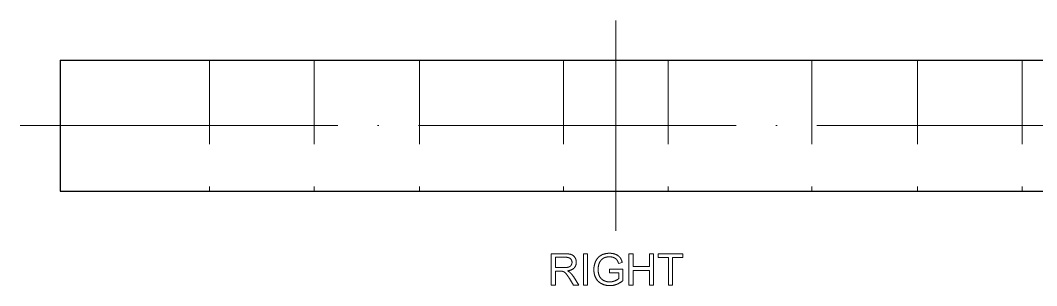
# Model space of a CAD drawing. Header units: millimetres. Extents: x -205 to 205, y -139 to 139.
# Drawn here: x -10 to 66.8, y -31.1 to -11.1 of the extents above; entities that cross this region are included whole.
import ezdxf

# ---------------------------------------------------------------- set-up
doc = ezdxf.new("R2010")
doc.units = ezdxf.units.MM
doc.linetypes.add('ACAD_ISO04W100', pattern=[30, 24, -3, 0, -3])
doc.linetypes.add('HIDDEN', pattern=[9.525, 6.35, -3.175])
for name, color, linetype, lineweight in [('center', 7, 'ACAD_ISO04W100', 13), ('dimensions', 7, 'Continuous', 18), ('hidden', 7, 'HIDDEN', 18), ('visible', 7, 'Continuous', 30)]:
    doc.layers.add(name, color=color, linetype=linetype, lineweight=lineweight)

msp = doc.modelspace()

# ---------------------------------------------------------------- linework, layer by layer
at = {"layer": 'center'}
for p, q in [((35, -26.941), (35, -11.059)), ((-10, -19), (80, -19))]:
    msp.add_line(p, q, dxfattribs=at)
at = {"layer": 'dimensions'}
for p, q in [((30.127, -28.669), (30.127, -31.031)), ((31.174, -28.669), (30.127, -28.669)), ((30.439, -29.712), (30.439, -28.93)), ((30.439, -28.93), (31.187, -28.93)), ((32.558, -28.669), (32.558, -31.031)), ((32.871, -28.669), (32.558, -28.669)), ((32.871, -31.031), (32.871, -28.669)), ((35.998, -28.669), (35.998, -31.031)), ((36.311, -28.669), (35.998, -28.669)), ((36.311, -29.639), (36.311, -28.669)), ((37.539, -28.669), (37.539, -29.639)), ((37.851, -28.669), (37.539, -28.669)), ((37.851, -31.031), (37.851, -28.669)), ((38.194, -28.669), (38.194, -28.948)), ((40.067, -28.669), (38.194, -28.669)), ((38.194, -28.948), (38.973, -28.948)), ((38.973, -28.948), (38.973, -31.031)), ((39.285, -28.948), (40.067, -28.948)), ((39.285, -31.031), (39.285, -28.948)), ((40.067, -28.948), (40.067, -28.669)), ((31.111, -29.712), (30.439, -29.712)), ((35.528, -29.826), (34.527, -29.828)), ((34.527, -29.828), (34.527, -30.105)), ((35.21, -29.407), (35.492, -29.33)), ((35.528, -30.703), (35.528, -29.826)), ((37.539, -29.639), (36.311, -29.639)), ((36.311, -29.918), (37.539, -29.918)), ((36.311, -31.031), (36.311, -29.918)), ((37.539, -29.918), (37.539, -31.031)), ((30.439, -29.982), (30.802, -29.982)), ((30.439, -31.031), (30.439, -29.982)), ((31.503, -30.54), (31.815, -31.031)), ((32.208, -31.031), (31.797, -30.388)), ((34.527, -30.105), (35.222, -30.105)), ((35.222, -30.105), (35.222, -30.545)), ((30.127, -31.031), (30.439, -31.031)), ((31.815, -31.031), (32.208, -31.031)), ((32.558, -31.031), (32.871, -31.031)), ((35.998, -31.031), (36.311, -31.031)), ((37.539, -31.031), (37.851, -31.031)), ((38.973, -31.031), (39.285, -31.031))]:
    msp.add_line(p, q, dxfattribs=at)
for points in [[(31.174, -28.669), (31.49, -28.669), (31.654, -28.733)], [(31.571, -29.038), (31.449, -28.93), (31.187, -28.93)], [(31.693, -29.314), (31.693, -29.146), (31.571, -29.038)], [(31.654, -28.733), (31.818, -28.796), (31.917, -28.957)], [(31.917, -28.957), (32.015, -29.119), (32.015, -29.314)], [(33.487, -29.218), (33.631, -28.919), (33.902, -28.774)], [(33.904, -29.133), (33.808, -29.239), (33.755, -29.367)], [(33.902, -28.774), (34.173, -28.629), (34.525, -28.629)], [(34.156, -28.961), (34, -29.027), (33.904, -29.133)], [(34.527, -28.896), (34.313, -28.896), (34.156, -28.961)], [(34.525, -28.629), (34.782, -28.629), (34.989, -28.712)], [(34.853, -28.958), (34.706, -28.896), (34.527, -28.896)], [(35.078, -29.123), (34.999, -29.02), (34.853, -28.958)], [(34.989, -28.712), (35.196, -28.795), (35.313, -28.943)], [(35.21, -29.407), (35.157, -29.227), (35.078, -29.123)], [(35.313, -28.943), (35.431, -29.091), (35.492, -29.33)], [(31.111, -29.712), (31.325, -29.712), (31.446, -29.667)], [(31.852, -29.737), (31.69, -29.91), (31.35, -29.956)], [(31.446, -29.667), (31.567, -29.623), (31.63, -29.525)], [(31.63, -29.525), (31.693, -29.428), (31.693, -29.314)], [(32.015, -29.314), (32.015, -29.565), (31.852, -29.737)], [(33.343, -29.861), (33.343, -29.517), (33.487, -29.218)], [(33.488, -30.491), (33.343, -30.209), (33.343, -29.861)], [(33.755, -29.367), (33.665, -29.586), (33.665, -29.842)], [(33.665, -29.842), (33.665, -30.158), (33.774, -30.371)], [(30.976, -29.994), (30.923, -29.982), (30.802, -29.982)], [(31.118, -30.056), (31.048, -30.011), (30.976, -29.994)], [(31.277, -30.214), (31.188, -30.102), (31.118, -30.056)], [(31.503, -30.54), (31.366, -30.327), (31.277, -30.214)], [(31.35, -29.956), (31.474, -30.016), (31.538, -30.074)], [(31.538, -30.074), (31.675, -30.2), (31.797, -30.388)], [(33.917, -30.922), (33.633, -30.773), (33.488, -30.491)], [(33.774, -30.371), (33.883, -30.583), (34.09, -30.686)], [(34.09, -30.686), (34.298, -30.79), (34.532, -30.79)], [(34.532, -30.79), (34.735, -30.79), (34.928, -30.711)], [(34.928, -30.711), (35.122, -30.633), (35.222, -30.545)], [(35.528, -30.703), (35.297, -30.886), (35.052, -30.979)], [(34.55, -31.072), (34.202, -31.072), (33.917, -30.922)], [(35.052, -30.979), (34.807, -31.072), (34.55, -31.072)]]:
    msp.add_open_spline(points, degree=2, dxfattribs=at)
at = {"layer": 'hidden'}
for p, q in [((4.302, -14.059), (4.302, -23.941)), ((4.302, -14.059), (4.302, -23.941)), ((12.208, -14.059), (12.208, -23.941)), ((12.208, -14.059), (12.208, -23.941)), ((20.176, -14.059), (20.176, -23.941)), ((31.047, -14.059), (31.047, -23.941)), ((31.047, -14.059), (31.047, -23.941)), ((38.953, -14.059), (38.953, -23.941)), ((38.953, -14.059), (38.953, -23.941)), ((49.824, -14.059), (49.824, -23.941)), ((57.792, -14.059), (57.792, -23.941)), ((57.792, -14.059), (57.792, -23.941)), ((65.698, -14.059), (65.698, -23.941)), ((65.698, -14.059), (65.698, -23.941))]:
    msp.add_line(p, q, dxfattribs=at)
for points in [[(77, -14.059), (75.947, -14.059), (72.841, -14.059), (67.837, -14.059), (61.187, -14.059), (53.223, -14.059), (44.346, -14.059), (35, -14.059), (25.654, -14.059), (16.777, -14.059), (8.813, -14.059), (2.163, -14.059), (-2.841, -14.059), (-5.947, -14.059), (-7, -14.059)], [(12.208, -14.059), (12.109, -14.059), (11.817, -14.059), (11.346, -14.059), (10.72, -14.059), (9.97, -14.059), (9.135, -14.059), (8.255, -14.059), (7.375, -14.059), (6.54, -14.059), (5.79, -14.059), (5.165, -14.059), (4.694, -14.059), (4.401, -14.059), (4.302, -14.059)], [(12.208, -14.059), (12.109, -14.059), (11.817, -14.059), (11.346, -14.059), (10.72, -14.059), (9.97, -14.059), (9.135, -14.059), (8.255, -14.059), (7.375, -14.059), (6.54, -14.059), (5.79, -14.059), (5.165, -14.059), (4.694, -14.059), (4.401, -14.059), (4.302, -14.059)], [(8.255, -14.059), (8.698, -14.059), (9.135, -14.059), (9.561, -14.059), (9.97, -14.059), (10.358, -14.059), (10.72, -14.059), (11.05, -14.059), (11.346, -14.059), (11.602, -14.059), (11.817, -14.059), (11.986, -14.059), (12.109, -14.059), (12.183, -14.059), (12.208, -14.059)], [(8.255, -14.059), (8.698, -14.059), (9.135, -14.059), (9.561, -14.059), (9.97, -14.059), (10.358, -14.059), (10.72, -14.059), (11.05, -14.059), (11.346, -14.059), (11.602, -14.059), (11.817, -14.059), (11.986, -14.059), (12.109, -14.059), (12.183, -14.059), (12.208, -14.059)], [(49.824, -14.059), (49.452, -14.059), (48.356, -14.059), (46.59, -14.059), (44.242, -14.059), (41.432, -14.059), (38.299, -14.059), (35, -14.059), (31.701, -14.059), (28.568, -14.059), (25.758, -14.059), (23.41, -14.059), (21.644, -14.059), (20.548, -14.059), (20.176, -14.059)], [(20.176, -14.059), (20.27, -14.059), (20.548, -14.059), (21.008, -14.059), (21.644, -14.059), (22.449, -14.059), (23.41, -14.059), (24.518, -14.059), (25.758, -14.059), (27.113, -14.059), (28.568, -14.059), (30.104, -14.059), (31.701, -14.059), (33.34, -14.059), (35, -14.059)], [(38.953, -14.059), (38.854, -14.059), (38.561, -14.059), (38.091, -14.059), (37.465, -14.059), (36.715, -14.059), (35.88, -14.059), (35, -14.059), (34.12, -14.059), (33.285, -14.059), (32.535, -14.059), (31.909, -14.059), (31.439, -14.059), (31.146, -14.059), (31.047, -14.059)], [(38.953, -14.059), (38.854, -14.059), (38.561, -14.059), (38.091, -14.059), (37.465, -14.059), (36.715, -14.059), (35.88, -14.059), (35, -14.059), (34.12, -14.059), (33.285, -14.059), (32.535, -14.059), (31.909, -14.059), (31.439, -14.059), (31.146, -14.059), (31.047, -14.059)], [(35, -14.059), (35.443, -14.059), (35.88, -14.059), (36.306, -14.059), (36.715, -14.059), (37.103, -14.059), (37.465, -14.059), (37.795, -14.059), (38.091, -14.059), (38.347, -14.059), (38.561, -14.059), (38.731, -14.059), (38.854, -14.059), (38.928, -14.059), (38.953, -14.059)], [(35, -14.059), (36.66, -14.059), (38.299, -14.059), (39.896, -14.059), (41.432, -14.059), (42.887, -14.059), (44.242, -14.059), (45.482, -14.059), (46.59, -14.059), (47.551, -14.059), (48.356, -14.059), (48.992, -14.059), (49.452, -14.059), (49.73, -14.059), (49.824, -14.059)], [(35, -14.059), (35.443, -14.059), (35.88, -14.059), (36.306, -14.059), (36.715, -14.059), (37.103, -14.059), (37.465, -14.059), (37.795, -14.059), (38.091, -14.059), (38.347, -14.059), (38.561, -14.059), (38.731, -14.059), (38.854, -14.059), (38.928, -14.059), (38.953, -14.059)], [(65.698, -14.059), (65.599, -14.059), (65.306, -14.059), (64.835, -14.059), (64.21, -14.059), (63.46, -14.059), (62.625, -14.059), (61.745, -14.059), (60.865, -14.059), (60.03, -14.059), (59.28, -14.059), (58.654, -14.059), (58.183, -14.059), (57.891, -14.059), (57.792, -14.059)], [(65.698, -14.059), (65.599, -14.059), (65.306, -14.059), (64.835, -14.059), (64.21, -14.059), (63.46, -14.059), (62.625, -14.059), (61.745, -14.059), (60.865, -14.059), (60.03, -14.059), (59.28, -14.059), (58.654, -14.059), (58.183, -14.059), (57.891, -14.059), (57.792, -14.059)], [(61.745, -14.059), (62.187, -14.059), (62.625, -14.059), (63.05, -14.059), (63.46, -14.059), (63.848, -14.059), (64.21, -14.059), (64.54, -14.059), (64.835, -14.059), (65.092, -14.059), (65.306, -14.059), (65.476, -14.059), (65.599, -14.059), (65.673, -14.059), (65.698, -14.059)], [(61.745, -14.059), (62.187, -14.059), (62.625, -14.059), (63.05, -14.059), (63.46, -14.059), (63.848, -14.059), (64.21, -14.059), (64.54, -14.059), (64.835, -14.059), (65.092, -14.059), (65.306, -14.059), (65.476, -14.059), (65.599, -14.059), (65.673, -14.059), (65.698, -14.059)], [(77, -23.941), (75.947, -23.941), (72.841, -23.941), (67.837, -23.941), (61.187, -23.941), (53.223, -23.941), (44.346, -23.941), (35, -23.941), (25.654, -23.941), (16.777, -23.941), (8.813, -23.941), (2.163, -23.941), (-2.841, -23.941), (-5.947, -23.941), (-7, -23.941)], [(12.208, -23.941), (12.109, -23.941), (11.817, -23.941), (11.346, -23.941), (10.72, -23.941), (9.97, -23.941), (9.135, -23.941), (8.255, -23.941), (7.375, -23.941), (6.54, -23.941), (5.79, -23.941), (5.165, -23.941), (4.694, -23.941), (4.401, -23.941), (4.302, -23.941)], [(12.208, -23.941), (12.109, -23.941), (11.817, -23.941), (11.346, -23.941), (10.72, -23.941), (9.97, -23.941), (9.135, -23.941), (8.255, -23.941), (7.375, -23.941), (6.54, -23.941), (5.79, -23.941), (5.165, -23.941), (4.694, -23.941), (4.401, -23.941), (4.302, -23.941)], [(8.255, -23.941), (8.698, -23.941), (9.135, -23.941), (9.561, -23.941), (9.97, -23.941), (10.358, -23.941), (10.72, -23.941), (11.05, -23.941), (11.346, -23.941), (11.602, -23.941), (11.817, -23.941), (11.986, -23.941), (12.109, -23.941), (12.183, -23.941), (12.208, -23.941)], [(8.255, -23.941), (8.698, -23.941), (9.135, -23.941), (9.561, -23.941), (9.97, -23.941), (10.358, -23.941), (10.72, -23.941), (11.05, -23.941), (11.346, -23.941), (11.602, -23.941), (11.817, -23.941), (11.986, -23.941), (12.109, -23.941), (12.183, -23.941), (12.208, -23.941)], [(49.824, -23.941), (49.452, -23.941), (48.356, -23.941), (46.59, -23.941), (44.242, -23.941), (41.432, -23.941), (38.299, -23.941), (35, -23.941), (31.701, -23.941), (28.568, -23.941), (25.758, -23.941), (23.41, -23.941), (21.644, -23.941), (20.548, -23.941), (20.176, -23.941)], [(20.176, -23.941), (20.27, -23.941), (20.548, -23.941), (21.008, -23.941), (21.644, -23.941), (22.449, -23.941), (23.41, -23.941), (24.518, -23.941), (25.758, -23.941), (27.113, -23.941), (28.568, -23.941), (30.104, -23.941), (31.701, -23.941), (33.34, -23.941), (35, -23.941)], [(38.953, -23.941), (38.854, -23.941), (38.561, -23.941), (38.091, -23.941), (37.465, -23.941), (36.715, -23.941), (35.88, -23.941), (35, -23.941), (34.12, -23.941), (33.285, -23.941), (32.535, -23.941), (31.909, -23.941), (31.439, -23.941), (31.146, -23.941), (31.047, -23.941)], [(38.953, -23.941), (38.854, -23.941), (38.561, -23.941), (38.091, -23.941), (37.465, -23.941), (36.715, -23.941), (35.88, -23.941), (35, -23.941), (34.12, -23.941), (33.285, -23.941), (32.535, -23.941), (31.909, -23.941), (31.439, -23.941), (31.146, -23.941), (31.047, -23.941)], [(35, -23.941), (35.443, -23.941), (35.88, -23.941), (36.306, -23.941), (36.715, -23.941), (37.103, -23.941), (37.465, -23.941), (37.795, -23.941), (38.091, -23.941), (38.347, -23.941), (38.561, -23.941), (38.731, -23.941), (38.854, -23.941), (38.928, -23.941), (38.953, -23.941)], [(35, -23.941), (36.66, -23.941), (38.299, -23.941), (39.896, -23.941), (41.432, -23.941), (42.887, -23.941), (44.242, -23.941), (45.482, -23.941), (46.59, -23.941), (47.551, -23.941), (48.356, -23.941), (48.992, -23.941), (49.452, -23.941), (49.73, -23.941), (49.824, -23.941)], [(35, -23.941), (35.443, -23.941), (35.88, -23.941), (36.306, -23.941), (36.715, -23.941), (37.103, -23.941), (37.465, -23.941), (37.795, -23.941), (38.091, -23.941), (38.347, -23.941), (38.561, -23.941), (38.731, -23.941), (38.854, -23.941), (38.928, -23.941), (38.953, -23.941)], [(65.698, -23.941), (65.599, -23.941), (65.306, -23.941), (64.835, -23.941), (64.21, -23.941), (63.46, -23.941), (62.625, -23.941), (61.745, -23.941), (60.865, -23.941), (60.03, -23.941), (59.28, -23.941), (58.654, -23.941), (58.183, -23.941), (57.891, -23.941), (57.792, -23.941)], [(65.698, -23.941), (65.599, -23.941), (65.306, -23.941), (64.835, -23.941), (64.21, -23.941), (63.46, -23.941), (62.625, -23.941), (61.745, -23.941), (60.865, -23.941), (60.03, -23.941), (59.28, -23.941), (58.654, -23.941), (58.183, -23.941), (57.891, -23.941), (57.792, -23.941)], [(61.745, -23.941), (62.187, -23.941), (62.625, -23.941), (63.05, -23.941), (63.46, -23.941), (63.848, -23.941), (64.21, -23.941), (64.54, -23.941), (64.835, -23.941), (65.092, -23.941), (65.306, -23.941), (65.476, -23.941), (65.599, -23.941), (65.673, -23.941), (65.698, -23.941)], [(61.745, -23.941), (62.187, -23.941), (62.625, -23.941), (63.05, -23.941), (63.46, -23.941), (63.848, -23.941), (64.21, -23.941), (64.54, -23.941), (64.835, -23.941), (65.092, -23.941), (65.306, -23.941), (65.476, -23.941), (65.599, -23.941), (65.673, -23.941), (65.698, -23.941)]]:
    msp.add_open_spline(points, degree=1, dxfattribs=at)
for points in [[(4.302, -14.059), (4.315, -14.059), (4.327, -14.059), (4.364, -14.059), (4.401, -14.059), (4.463, -14.059), (4.524, -14.059), (4.609, -14.059), (4.694, -14.059), (4.801, -14.059), (4.908, -14.059), (5.036, -14.059), (5.165, -14.059), (5.312, -14.059), (5.46, -14.059), (5.625, -14.059), (5.79, -14.059), (5.971, -14.059), (6.152, -14.059), (6.346, -14.059), (6.54, -14.059), (6.745, -14.059), (6.95, -14.059), (7.163, -14.059), (7.375, -14.059), (7.811, -14.059), (8.255, -14.059)], [(4.302, -14.059), (4.315, -14.059), (4.327, -14.059), (4.364, -14.059), (4.401, -14.059), (4.463, -14.059), (4.524, -14.059), (4.609, -14.059), (4.694, -14.059), (4.801, -14.059), (4.908, -14.059), (5.036, -14.059), (5.165, -14.059), (5.312, -14.059), (5.46, -14.059), (5.625, -14.059), (5.79, -14.059), (5.971, -14.059), (6.152, -14.059), (6.346, -14.059), (6.54, -14.059), (6.745, -14.059), (6.95, -14.059), (7.163, -14.059), (7.375, -14.059), (7.811, -14.059), (8.255, -14.059)], [(31.047, -14.059), (31.059, -14.059), (31.072, -14.059), (31.109, -14.059), (31.146, -14.059), (31.208, -14.059), (31.269, -14.059), (31.354, -14.059), (31.439, -14.059), (31.546, -14.059), (31.653, -14.059), (31.781, -14.059), (31.909, -14.059), (32.057, -14.059), (32.205, -14.059), (32.37, -14.059), (32.535, -14.059), (32.716, -14.059), (32.897, -14.059), (33.091, -14.059), (33.285, -14.059), (33.49, -14.059), (33.694, -14.059), (33.907, -14.059), (34.12, -14.059), (34.556, -14.059), (35, -14.059)], [(31.047, -14.059), (31.059, -14.059), (31.072, -14.059), (31.109, -14.059), (31.146, -14.059), (31.208, -14.059), (31.269, -14.059), (31.354, -14.059), (31.439, -14.059), (31.546, -14.059), (31.653, -14.059), (31.781, -14.059), (31.909, -14.059), (32.057, -14.059), (32.205, -14.059), (32.37, -14.059), (32.535, -14.059), (32.716, -14.059), (32.897, -14.059), (33.091, -14.059), (33.285, -14.059), (33.49, -14.059), (33.694, -14.059), (33.907, -14.059), (34.12, -14.059), (34.556, -14.059), (35, -14.059)], [(57.792, -14.059), (57.804, -14.059), (57.817, -14.059), (57.854, -14.059), (57.891, -14.059), (57.952, -14.059), (58.014, -14.059), (58.099, -14.059), (58.183, -14.059), (58.291, -14.059), (58.398, -14.059), (58.526, -14.059), (58.654, -14.059), (58.802, -14.059), (58.95, -14.059), (59.115, -14.059), (59.28, -14.059), (59.461, -14.059), (59.642, -14.059), (59.836, -14.059), (60.03, -14.059), (60.235, -14.059), (60.439, -14.059), (60.652, -14.059), (60.865, -14.059), (61.301, -14.059), (61.745, -14.059)], [(57.792, -14.059), (57.804, -14.059), (57.817, -14.059), (57.854, -14.059), (57.891, -14.059), (57.952, -14.059), (58.014, -14.059), (58.099, -14.059), (58.183, -14.059), (58.291, -14.059), (58.398, -14.059), (58.526, -14.059), (58.654, -14.059), (58.802, -14.059), (58.95, -14.059), (59.115, -14.059), (59.28, -14.059), (59.461, -14.059), (59.642, -14.059), (59.836, -14.059), (60.03, -14.059), (60.235, -14.059), (60.439, -14.059), (60.652, -14.059), (60.865, -14.059), (61.301, -14.059), (61.745, -14.059)], [(4.302, -23.941), (4.315, -23.941), (4.327, -23.941), (4.364, -23.941), (4.401, -23.941), (4.463, -23.941), (4.524, -23.941), (4.609, -23.941), (4.694, -23.941), (4.801, -23.941), (4.908, -23.941), (5.036, -23.941), (5.165, -23.941), (5.312, -23.941), (5.46, -23.941), (5.625, -23.941), (5.79, -23.941), (5.971, -23.941), (6.152, -23.941), (6.346, -23.941), (6.54, -23.941), (6.745, -23.941), (6.95, -23.941), (7.163, -23.941), (7.375, -23.941), (7.811, -23.941), (8.255, -23.941)], [(4.302, -23.941), (4.315, -23.941), (4.327, -23.941), (4.364, -23.941), (4.401, -23.941), (4.463, -23.941), (4.524, -23.941), (4.609, -23.941), (4.694, -23.941), (4.801, -23.941), (4.908, -23.941), (5.036, -23.941), (5.165, -23.941), (5.312, -23.941), (5.46, -23.941), (5.625, -23.941), (5.79, -23.941), (5.971, -23.941), (6.152, -23.941), (6.346, -23.941), (6.54, -23.941), (6.745, -23.941), (6.95, -23.941), (7.163, -23.941), (7.375, -23.941), (7.811, -23.941), (8.255, -23.941)], [(31.047, -23.941), (31.059, -23.941), (31.072, -23.941), (31.109, -23.941), (31.146, -23.941), (31.208, -23.941), (31.269, -23.941), (31.354, -23.941), (31.439, -23.941), (31.546, -23.941), (31.653, -23.941), (31.781, -23.941), (31.909, -23.941), (32.057, -23.941), (32.205, -23.941), (32.37, -23.941), (32.535, -23.941), (32.716, -23.941), (32.897, -23.941), (33.091, -23.941), (33.285, -23.941), (33.49, -23.941), (33.694, -23.941), (33.907, -23.941), (34.12, -23.941), (34.556, -23.941), (35, -23.941)], [(31.047, -23.941), (31.059, -23.941), (31.072, -23.941), (31.109, -23.941), (31.146, -23.941), (31.208, -23.941), (31.269, -23.941), (31.354, -23.941), (31.439, -23.941), (31.546, -23.941), (31.653, -23.941), (31.781, -23.941), (31.909, -23.941), (32.057, -23.941), (32.205, -23.941), (32.37, -23.941), (32.535, -23.941), (32.716, -23.941), (32.897, -23.941), (33.091, -23.941), (33.285, -23.941), (33.49, -23.941), (33.694, -23.941), (33.907, -23.941), (34.12, -23.941), (34.556, -23.941), (35, -23.941)], [(57.792, -23.941), (57.804, -23.941), (57.817, -23.941), (57.854, -23.941), (57.891, -23.941), (57.952, -23.941), (58.014, -23.941), (58.099, -23.941), (58.183, -23.941), (58.291, -23.941), (58.398, -23.941), (58.526, -23.941), (58.654, -23.941), (58.802, -23.941), (58.95, -23.941), (59.115, -23.941), (59.28, -23.941), (59.461, -23.941), (59.642, -23.941), (59.836, -23.941), (60.03, -23.941), (60.235, -23.941), (60.439, -23.941), (60.652, -23.941), (60.865, -23.941), (61.301, -23.941), (61.745, -23.941)], [(57.792, -23.941), (57.804, -23.941), (57.817, -23.941), (57.854, -23.941), (57.891, -23.941), (57.952, -23.941), (58.014, -23.941), (58.099, -23.941), (58.183, -23.941), (58.291, -23.941), (58.398, -23.941), (58.526, -23.941), (58.654, -23.941), (58.802, -23.941), (58.95, -23.941), (59.115, -23.941), (59.28, -23.941), (59.461, -23.941), (59.642, -23.941), (59.836, -23.941), (60.03, -23.941), (60.235, -23.941), (60.439, -23.941), (60.652, -23.941), (60.865, -23.941), (61.301, -23.941), (61.745, -23.941)]]:
    msp.add_open_spline(points, degree=2, knots=[0, 0, 0, 0.071429, 0.071429, 0.142857, 0.142857, 0.214286, 0.214286, 0.285714, 0.285714, 0.357143, 0.357143, 0.428571, 0.428571, 0.5, 0.5, 0.571429, 0.571429, 0.642857, 0.642857, 0.714286, 0.714286, 0.785714, 0.785714, 0.857143, 0.857143, 1, 1, 1], dxfattribs=at)
at = {"layer": 'visible'}
msp.add_line((-7, -14.059), (-7, -23.941), dxfattribs=at)
for points in [[(-7, -14.059), (-6.736, -14.059), (-5.947, -14.059), (-4.643, -14.059), (-2.841, -14.059), (-0.562, -14.059), (2.163, -14.059), (5.302, -14.059), (8.813, -14.059), (12.655, -14.059), (16.777, -14.059), (21.128, -14.059), (25.654, -14.059), (30.297, -14.059), (35, -14.059)], [(35, -14.059), (39.703, -14.059), (44.346, -14.059), (48.872, -14.059), (53.223, -14.059), (57.345, -14.059), (61.187, -14.059), (64.698, -14.059), (67.837, -14.059), (70.562, -14.059), (72.841, -14.059), (74.643, -14.059), (75.947, -14.059), (76.736, -14.059), (77, -14.059)], [(-7, -23.941), (-6.736, -23.941), (-5.947, -23.941), (-4.643, -23.941), (-2.841, -23.941), (-0.562, -23.941), (2.163, -23.941), (5.302, -23.941), (8.813, -23.941), (12.655, -23.941), (16.777, -23.941), (21.128, -23.941), (25.654, -23.941), (30.297, -23.941), (35, -23.941)], [(35, -23.941), (39.703, -23.941), (44.346, -23.941), (48.872, -23.941), (53.223, -23.941), (57.345, -23.941), (61.187, -23.941), (64.698, -23.941), (67.837, -23.941), (70.562, -23.941), (72.841, -23.941), (74.643, -23.941), (75.947, -23.941), (76.736, -23.941), (77, -23.941)]]:
    msp.add_open_spline(points, degree=1, dxfattribs=at)

doc.saveas('drawing.dxf')
